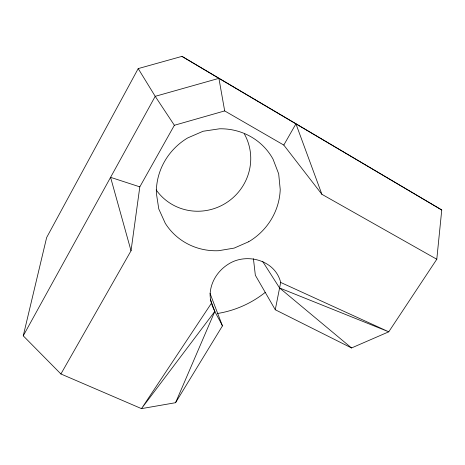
<?xml version="1.0" encoding="UTF-8"?>
<svg xmlns="http://www.w3.org/2000/svg" width="465" height="465" viewBox="0 0 465 465"><rect width="100%" height="100%" fill="white"/><g stroke="black" fill="none" stroke-linecap="round" stroke-linejoin="round"><path stroke-width="0.7" d="M253.425 258.726L255.343 275.239L275.268 309.748L351.54 347.959L388.763 331.812L436.792 259.255L441.75 209.988L181.972 56.37L138.192 68.599L46.639 237.557L23.25 335.829L60.915 373.976L141.488 408.63L175.572 402.702L222.439 325.884L210.046 293.427M60.915 373.976L131.031 250.78L139.814 186.86L174.369 125.277L224.682 110.914L283.795 145.074L321.896 194.312L436.792 259.255M275.268 309.748L280.686 282.435C275.303 260.266 246.799 252.379 228.548 264.027C217.887 270.584 210.442 282.086 210.099 294.74C210.256 306.336 217.678 315.805 222.439 325.884M175.572 402.702L214.836 311.393L210.302 299.303M23.25 335.829L155.211 96.331L218.91 78.353L441.75 209.988M283.795 145.074L295.932 123.847L321.896 194.312M211.284 303.459L141.488 408.63L214.836 311.393M139.814 186.86L110.577 177.334L131.031 250.78M262.574 261.324L279.581 287.975L388.763 331.812L280.686 282.435M181.972 56.37L218.91 78.353L224.682 110.914M279.581 287.975L351.54 347.959M174.369 125.277L155.211 96.331L138.192 68.599M244.404 134.03A52.295 51.011 -36.6 0 1 226.037 202.978A52.295 51.011 -36.6 0 1 156.17 189.9M265.329 292.311A98.028 93.157 -26.1 0 1 217.707 313.457M248.74 241.719L234.174 248.095L218.562 250.716A62.734 60.2 -33.9 0 1 165.273 223.305L158.78 208.948L156.35 193.167A62.734 60.2 -33.9 0 1 187.657 137.948L203.089 131.258L219.59 128.788A62.734 60.2 -33.9 0 1 273.048 159.181L278.68 173.846L280.221 189.482A62.734 60.2 -33.9 0 1 248.74 241.719"/></g></svg>
